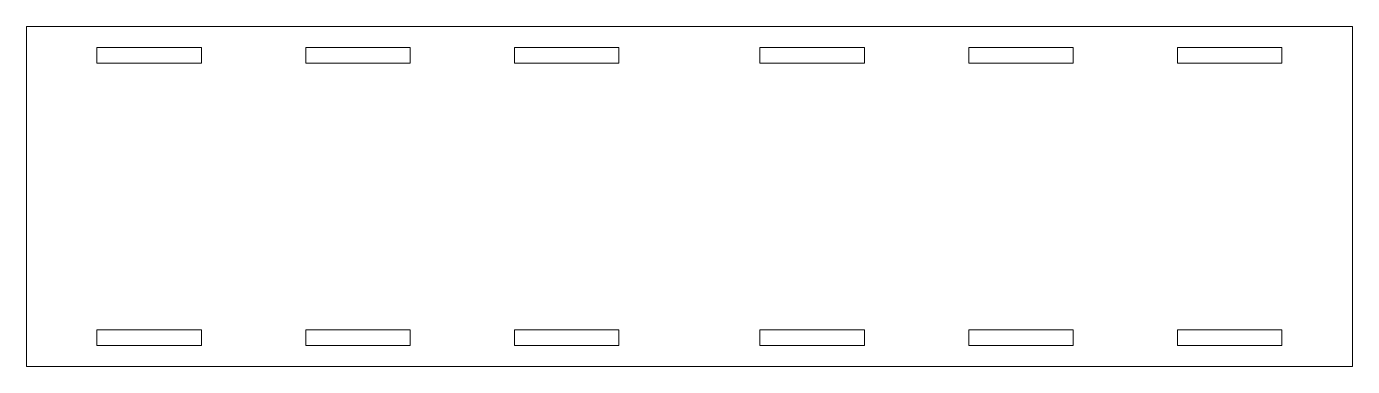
# Model space of a CAD drawing. Header units: inches. Extents: x 0 to 17.2, y 0 to 20.1.
# Drawn here: x 7.18 to 17.18, y 17.54 to 20.1 of the extents above; entities outside this region: 2.
import ezdxf

# ---------------------------------------------------------------- set-up
doc = ezdxf.new("R2010")
doc.units = ezdxf.units.IN
doc.header["$LTSCALE"] = 4
doc.header["$MEASUREMENT"] = 0
doc.styles.add('SLDTEXTSTYLE0', font='TXT', dxfattribs={"width": 0.7})

msp = doc.modelspace()

# ---------------------------------------------------------------- linework, layer by layer
at = {"color": 7, "linetype": 'Continuous', "lineweight": 15}
for p, q in [((17.182, 20.099), (7.182, 20.099)), ((7.182, 20.099), (7.182, 17.54)), ((17.182, 17.54), (17.182, 20.099)), ((8.501, 19.941), (7.713, 19.941)), ((7.713, 19.941), (7.713, 19.823)), ((8.501, 19.823), (8.501, 19.941)), ((10.076, 19.941), (9.288, 19.941)), ((9.288, 19.941), (9.288, 19.823)), ((10.076, 19.823), (10.076, 19.941)), ((11.65, 19.941), (10.863, 19.941)), ((10.863, 19.941), (10.863, 19.823)), ((11.65, 19.823), (11.65, 19.941)), ((13.501, 19.941), (12.713, 19.941)), ((12.713, 19.941), (12.713, 19.823)), ((13.501, 19.823), (13.501, 19.941)), ((15.076, 19.941), (14.288, 19.941)), ((14.288, 19.941), (14.288, 19.823)), ((15.076, 19.823), (15.076, 19.941)), ((16.65, 19.941), (15.863, 19.941)), ((15.863, 19.941), (15.863, 19.823)), ((16.65, 19.823), (16.65, 19.941)), ((7.713, 19.823), (8.501, 19.823)), ((9.288, 19.823), (10.076, 19.823)), ((10.863, 19.823), (11.65, 19.823)), ((12.713, 19.823), (13.501, 19.823)), ((14.288, 19.823), (15.076, 19.823)), ((15.863, 19.823), (16.65, 19.823)), ((8.501, 17.816), (7.713, 17.816)), ((7.713, 17.816), (7.713, 17.697)), ((8.501, 17.697), (8.501, 17.816)), ((10.076, 17.816), (9.288, 17.816)), ((9.288, 17.816), (9.288, 17.697)), ((10.076, 17.697), (10.076, 17.816)), ((11.65, 17.816), (10.863, 17.816)), ((10.863, 17.816), (10.863, 17.697)), ((11.65, 17.697), (11.65, 17.816)), ((12.713, 17.816), (12.713, 17.697)), ((13.501, 17.816), (12.713, 17.816)), ((13.501, 17.697), (13.501, 17.816)), ((14.288, 17.816), (14.288, 17.697)), ((15.076, 17.816), (14.288, 17.816)), ((15.076, 17.697), (15.076, 17.816)), ((15.863, 17.816), (15.863, 17.697)), ((16.65, 17.816), (15.863, 17.816)), ((16.65, 17.697), (16.65, 17.816)), ((7.713, 17.697), (8.501, 17.697)), ((9.288, 17.697), (10.076, 17.697)), ((10.863, 17.697), (11.65, 17.697)), ((12.713, 17.697), (13.501, 17.697)), ((14.288, 17.697), (15.076, 17.697)), ((15.863, 17.697), (16.65, 17.697)), ((7.182, 17.54), (17.182, 17.54))]:
    msp.add_line(p, q, dxfattribs=at)

# ---------------------------------------------------------------- texts
at = {"color": 7, "linetype": 'Continuous', "char_height": 0.5882, "attachment_point": 1, "style": 'SLDTEXTSTYLE0'}
for s, insert in [('SOLIDWORKS Educational Product.', (0, 1.641)), ('For Instructional Use Only.', (0, 0.758))]:
    msp.add_mtext(s, dxfattribs=dict(at, insert=insert))

doc.saveas('drawing.dxf')
